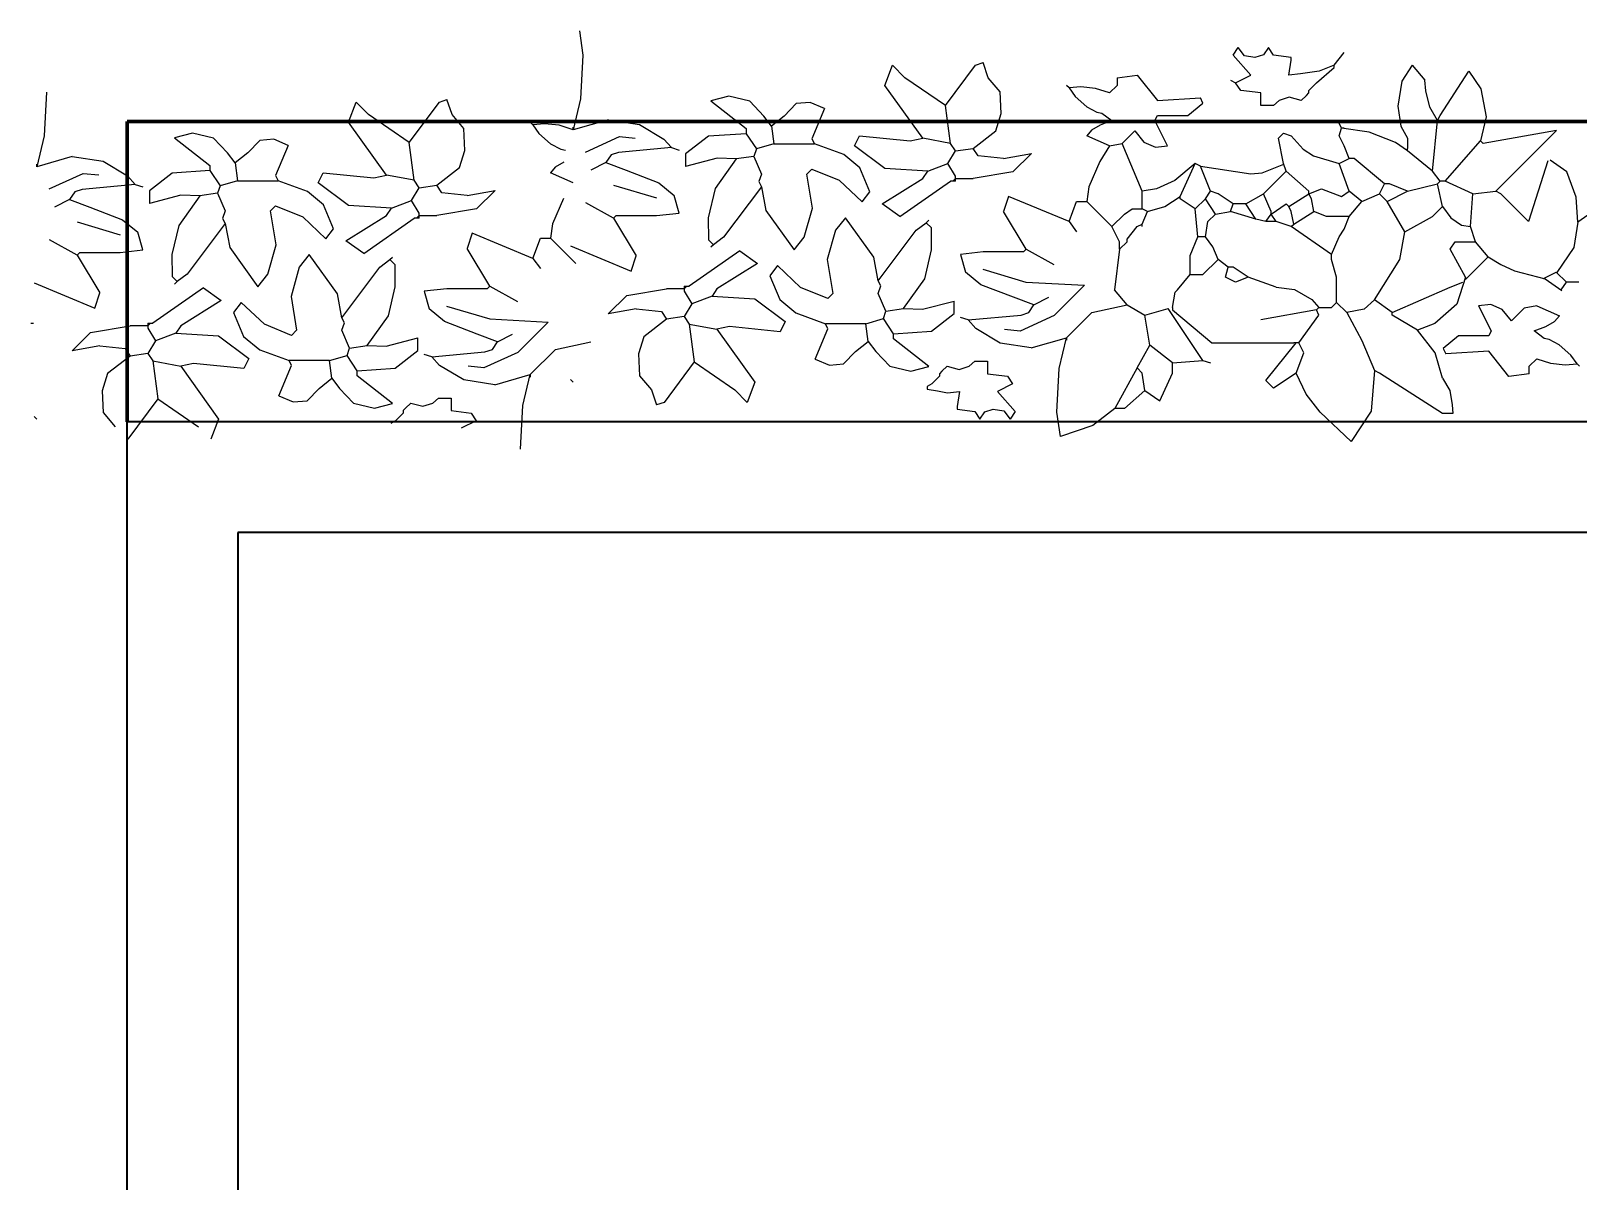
# Model space of a CAD drawing. Header units: inches. Extents: x 140.5 to 186.8, y 19 to 37.2.
# Drawn here: x 145.326 to 147.281, y 31.537 to 32.99 of the extents above; entities that cross this region are included whole.
import ezdxf

# ---------------------------------------------------------------- set-up
doc = ezdxf.new("R2010")
doc.units = ezdxf.units.IN
doc.header["$MEASUREMENT"] = 0
for name, color, linetype, lineweight in [('A-FLOR-FTPT', 6, 'Continuous', 70), ('A-FURN', 8, 'Continuous', 18), ('A-WALL-FULL', 7, 'Continuous', 35)]:
    doc.layers.add(name, color=color, linetype=linetype, lineweight=lineweight)
doc.layers.add('VERDE_siepe', color=96, linetype='Continuous')

msp = doc.modelspace()

# ---------------------------------------------------------------- linework, layer by layer
at = {"layer": 'A-FLOR-FTPT'}
for p in [(154.5176, 32.8759), (145.4476, 32.4965)]:
    msp.add_line(p, (145.4476, 32.8759), dxfattribs=at)
at = {"layer": 'A-FURN'}
msp.add_line((147.4924, 32.3565), (145.5876, 32.3565), dxfattribs=at)
at = {"layer": 'A-WALL-FULL'}
for p, q in [((145.4476, 29.9259), (145.4476, 32.4965)), ((148.5904, 32.4965), (145.4476, 32.4965)), ((148.4476, 32.3565), (145.5876, 32.3565)), ((145.5876, 32.3565), (145.5876, 29.7859))]:
    msp.add_line(p, q, dxfattribs=at)
at = {"layer": 'VERDE_siepe'}
for p, q in [((146.019, 32.9905), (146.0234, 32.9598)), ((146.0234, 32.9598), (146.0204, 32.9045)), ((146.845, 32.96), (146.8514, 32.9696)), ((146.8673, 32.9345), (146.845, 32.96)), ((146.8595, 32.9592), (146.8514, 32.9696)), ((146.8725, 32.9569), (146.8595, 32.9592)), ((146.8834, 32.9603), (146.8725, 32.9569)), ((146.8897, 32.9696), (146.8834, 32.9603)), ((146.896, 32.96), (146.8897, 32.9696)), ((146.9184, 32.9568), (146.896, 32.96)), ((146.9184, 32.9536), (146.9184, 32.9568)), ((146.9726, 32.9473), (146.9853, 32.9632)), ((146.4049, 32.9217), (146.4145, 32.9473)), ((146.4304, 32.9313), (146.4145, 32.9473)), ((146.4815, 32.8962), (146.5197, 32.9473)), ((146.5197, 32.9473), (146.5293, 32.9505)), ((146.5357, 32.9313), (146.5293, 32.9505)), ((146.9152, 32.9345), (146.9184, 32.9536)), ((146.9303, 32.9363), (146.9152, 32.9345)), ((146.9537, 32.9398), (146.9303, 32.9363)), ((146.9503, 32.9249), (146.9726, 32.9441)), ((146.9726, 32.9473), (146.9537, 32.9398)), ((146.9726, 32.9441), (146.9726, 32.9473)), ((147.0714, 32.9473), (147.0583, 32.9272)), ((147.0714, 32.9473), (147.0874, 32.9281)), ((147.1065, 32.8835), (147.143, 32.9398)), ((147.143, 32.9398), (147.158, 32.9175)), ((146.4528, 32.8548), (146.4049, 32.9217)), ((146.4815, 32.8962), (146.4304, 32.9313)), ((146.5506, 32.9136), (146.5357, 32.9313)), ((146.6377, 32.9186), (146.6345, 32.9217)), ((146.6525, 32.9198), (146.6377, 32.9186)), ((146.6377, 32.9186), (146.6455, 32.9075)), ((146.6712, 32.9179), (146.6525, 32.9198)), ((146.6887, 32.9122), (146.6712, 32.9179)), ((146.6983, 32.9217), (146.6887, 32.9122)), ((146.6983, 32.9313), (146.7238, 32.9345)), ((146.6983, 32.9313), (146.6983, 32.9217)), ((146.7238, 32.9345), (146.7493, 32.9026)), ((146.8418, 32.9281), (146.8482, 32.9249)), ((146.8482, 32.9249), (146.8673, 32.9345)), ((146.8546, 32.9154), (146.8482, 32.9249)), ((146.9407, 32.9154), (146.9503, 32.9249)), ((147.0583, 32.9272), (147.0529, 32.8952)), ((147.0883, 32.9146), (147.0874, 32.9281)), ((147.158, 32.9175), (147.1645, 32.8821)), ((145.3458, 32.9131), (145.3428, 32.8579)), ((145.7273, 32.8751), (145.7369, 32.9006)), ((145.7528, 32.8847), (145.7369, 32.9006)), ((145.8039, 32.8496), (145.8421, 32.9006)), ((145.8421, 32.9006), (145.8517, 32.9038)), ((145.8581, 32.8847), (145.8517, 32.9038)), ((146.0204, 32.9045), (146.0112, 32.8656)), ((146.208, 32.9079), (146.1852, 32.9021)), ((146.1852, 32.9021), (146.2298, 32.867)), ((146.2343, 32.9017), (146.208, 32.9079)), ((146.2522, 32.8829), (146.2343, 32.9017)), ((146.2929, 32.8987), (146.2777, 32.8829)), ((146.3105, 32.9002), (146.2929, 32.8987)), ((146.3287, 32.8925), (146.3105, 32.9002)), ((146.552, 32.886), (146.5506, 32.9136)), ((146.6455, 32.9075), (146.6601, 32.8946)), ((146.7493, 32.9026), (146.8036, 32.9058)), ((146.7876, 32.8835), (146.8067, 32.8994)), ((146.8067, 32.8994), (146.8036, 32.9058)), ((146.8801, 32.9122), (146.8546, 32.9154)), ((146.8801, 32.8962), (146.8801, 32.9122)), ((146.903, 32.9027), (146.896, 32.8962)), ((146.9156, 32.9067), (146.903, 32.9027)), ((146.9311, 32.9026), (146.9156, 32.9067)), ((146.9375, 32.909), (146.9311, 32.9026)), ((146.9375, 32.909), (146.9407, 32.9122)), ((146.9407, 32.9122), (146.9407, 32.9154)), ((147.0937, 32.8941), (147.0883, 32.9146)), ((145.8039, 32.8496), (145.7528, 32.8847)), ((145.873, 32.867), (145.8581, 32.8847)), ((146.0558, 32.8783), (146.0112, 32.8656)), ((146.0558, 32.8783), (146.0951, 32.8723)), ((146.2617, 32.8702), (146.2522, 32.8829)), ((146.2777, 32.8829), (146.2617, 32.8702)), ((146.3287, 32.8925), (146.3127, 32.8542)), ((146.4878, 32.8484), (146.4815, 32.8962)), ((146.5452, 32.8643), (146.552, 32.886)), ((146.6601, 32.8946), (146.673, 32.8879)), ((146.673, 32.8879), (146.6792, 32.8867)), ((146.6792, 32.8867), (146.6919, 32.8771)), ((146.7461, 32.8771), (146.7493, 32.8835)), ((146.7493, 32.8835), (146.7876, 32.8835)), ((146.896, 32.8962), (146.8801, 32.8962)), ((147.0529, 32.8952), (147.0567, 32.8701)), ((147.1033, 32.8771), (147.0937, 32.8941)), ((147.1033, 32.8771), (147.1065, 32.8835)), ((147.1645, 32.8821), (147.1575, 32.8516)), ((145.5304, 32.8612), (145.5076, 32.8554)), ((145.5567, 32.8551), (145.5304, 32.8612)), ((145.7752, 32.8081), (145.7273, 32.8751)), ((145.8745, 32.8394), (145.873, 32.867)), ((145.9601, 32.8719), (145.9569, 32.8751)), ((145.9749, 32.8731), (145.9601, 32.8719)), ((145.9601, 32.8719), (145.9679, 32.8609)), ((145.9679, 32.8609), (145.9825, 32.848)), ((145.9937, 32.8713), (145.9749, 32.8731)), ((146.0112, 32.8656), (145.9937, 32.8713)), ((146.0112, 32.8656), (146.0112, 32.8687)), ((146.0951, 32.8723), (146.1259, 32.8539)), ((146.2298, 32.8606), (146.182, 32.8574)), ((146.2298, 32.867), (146.2298, 32.8606)), ((146.2298, 32.8606), (146.2426, 32.8415)), ((146.2617, 32.8702), (146.2649, 32.8479)), ((146.5165, 32.842), (146.5452, 32.8643)), ((146.666, 32.8652), (146.66, 32.858)), ((146.6771, 32.8713), (146.666, 32.8652)), ((146.6919, 32.8771), (146.6771, 32.8713)), ((146.7047, 32.8484), (146.7206, 32.8643)), ((146.7206, 32.8643), (146.7322, 32.8498)), ((146.7621, 32.8452), (146.7461, 32.8771)), ((146.9024, 32.8548), (146.9088, 32.8612)), ((146.9088, 32.8612), (146.9184, 32.858)), ((146.9821, 32.8675), (146.979, 32.8739)), ((146.979, 32.858), (146.9821, 32.8675)), ((146.9853, 32.8675), (146.9821, 32.8675)), ((147.0169, 32.8627), (146.9821, 32.8675)), ((147.0501, 32.8496), (147.0169, 32.8627)), ((147.0567, 32.8701), (147.0651, 32.8548)), ((147.097, 32.8133), (147.1033, 32.8771)), ((147.2537, 32.8648), (147.1607, 32.8484)), ((147.1767, 32.7878), (147.2537, 32.8648)), ((145.3428, 32.8579), (145.3336, 32.8189)), ((145.5076, 32.8554), (145.5522, 32.8204)), ((145.5746, 32.8363), (145.5567, 32.8551)), ((145.6153, 32.852), (145.6001, 32.8363)), ((145.6329, 32.8536), (145.6153, 32.852)), ((145.6511, 32.8459), (145.6329, 32.8536)), ((145.6511, 32.8459), (145.6352, 32.8076)), ((145.8102, 32.8018), (145.8039, 32.8496)), ((145.8676, 32.8177), (145.8745, 32.8394)), ((145.9825, 32.848), (145.9954, 32.8412)), ((145.9954, 32.8412), (146.0016, 32.84)), ((146.0268, 32.8374), (146.0696, 32.8571)), ((146.1355, 32.8432), (146.0686, 32.8368)), ((146.0696, 32.8571), (146.0897, 32.8551)), ((146.1259, 32.8539), (146.1355, 32.8432)), ((146.1355, 32.8432), (146.1451, 32.84)), ((146.182, 32.8574), (146.1533, 32.8351)), ((146.2426, 32.8415), (146.2394, 32.8319)), ((146.2649, 32.8479), (146.2426, 32.8415)), ((146.2649, 32.8479), (146.3159, 32.8479)), ((146.3127, 32.8542), (146.3159, 32.8479)), ((146.353, 32.8342), (146.3159, 32.8479)), ((146.3667, 32.8452), (146.373, 32.858)), ((146.4049, 32.8165), (146.3667, 32.8452)), ((146.373, 32.858), (146.4368, 32.8516)), ((146.4368, 32.8516), (146.4528, 32.8548)), ((146.4878, 32.8484), (146.4528, 32.8548)), ((146.4846, 32.8229), (146.4942, 32.8388)), ((146.4942, 32.8388), (146.4878, 32.8484)), ((146.4942, 32.8388), (146.5165, 32.842)), ((146.5229, 32.8325), (146.5165, 32.842)), ((146.6887, 32.8452), (146.66, 32.858)), ((146.6887, 32.8452), (146.6765, 32.8253)), ((146.6887, 32.8452), (146.7047, 32.8484)), ((146.7302, 32.7878), (146.7047, 32.8484)), ((146.7322, 32.8498), (146.7468, 32.8437)), ((146.7468, 32.8437), (146.7621, 32.8452)), ((146.9088, 32.8229), (146.9024, 32.8548)), ((146.9184, 32.858), (146.9336, 32.841)), ((146.9336, 32.841), (146.9466, 32.8325)), ((146.9853, 32.8452), (146.979, 32.858)), ((146.9917, 32.8293), (146.9853, 32.8452)), ((147.0651, 32.8388), (147.0501, 32.8496)), ((147.0651, 32.8548), (147.0651, 32.842)), ((147.0651, 32.8388), (147.0651, 32.842)), ((147.097, 32.8133), (147.0651, 32.8388)), ((147.1129, 32.8006), (147.1575, 32.8516)), ((147.1607, 32.8484), (147.1575, 32.8516)), ((145.3782, 32.8317), (145.3336, 32.8189)), ((145.3336, 32.8189), (145.3336, 32.8221)), ((145.3782, 32.8317), (145.4175, 32.8257)), ((145.4175, 32.8257), (145.4483, 32.8073)), ((145.5522, 32.8204), (145.5522, 32.814)), ((145.5841, 32.8236), (145.5746, 32.8363)), ((145.6001, 32.8363), (145.5841, 32.8236)), ((145.5841, 32.8236), (145.5873, 32.8012)), ((145.9995, 32.8247), (145.9884, 32.8185)), ((146.0526, 32.8241), (146.0335, 32.8145)), ((146.059, 32.8337), (146.0526, 32.8241)), ((146.0526, 32.8241), (146.0781, 32.8145)), ((146.0686, 32.8368), (146.059, 32.8337)), ((146.1533, 32.8351), (146.1533, 32.8192)), ((146.1933, 32.8296), (146.1533, 32.8192)), ((146.2171, 32.8287), (146.1904, 32.7913)), ((146.2171, 32.8287), (146.1933, 32.8296)), ((146.2394, 32.8319), (146.2171, 32.8287)), ((146.2394, 32.8319), (146.249, 32.8096)), ((146.3735, 32.8174), (146.353, 32.8342)), ((146.4591, 32.8133), (146.4846, 32.8229)), ((146.4942, 32.8069), (146.4846, 32.8229)), ((146.5548, 32.8293), (146.5229, 32.8325)), ((146.5548, 32.8293), (146.5901, 32.8354)), ((146.5901, 32.8354), (146.5667, 32.8124)), ((146.6765, 32.8253), (146.6625, 32.7934)), ((146.7972, 32.8229), (146.7714, 32.8013)), ((146.778, 32.7814), (146.7972, 32.8229)), ((146.8036, 32.8197), (146.7972, 32.8229)), ((146.8036, 32.8197), (146.8673, 32.8101)), ((146.8163, 32.7878), (146.8036, 32.8197)), ((146.8818, 32.8113), (146.909, 32.8222)), ((146.912, 32.8133), (146.9088, 32.8229)), ((146.9466, 32.8325), (146.979, 32.8229)), ((146.979, 32.8229), (146.9917, 32.8293)), ((146.9917, 32.7878), (146.979, 32.8229)), ((146.9981, 32.8293), (146.9917, 32.8293)), ((147.0364, 32.7974), (146.9981, 32.8293)), ((147.2426, 32.8264), (147.2181, 32.7495)), ((147.2666, 32.8125), (147.2456, 32.8271)), ((145.3492, 32.7908), (145.392, 32.8105)), ((145.392, 32.8105), (145.4121, 32.8085)), ((145.4483, 32.8073), (145.4579, 32.7966)), ((145.5044, 32.8108), (145.4757, 32.7885)), ((145.5522, 32.814), (145.5044, 32.8108)), ((145.5522, 32.814), (145.565, 32.7949)), ((145.5873, 32.8012), (145.565, 32.7949)), ((145.5873, 32.8012), (145.6383, 32.8012)), ((145.6352, 32.8076), (145.6383, 32.8012)), ((145.6754, 32.7876), (145.6383, 32.8012)), ((145.6891, 32.7986), (145.6954, 32.8113)), ((145.6954, 32.8113), (145.7592, 32.805)), ((145.7592, 32.805), (145.7752, 32.8081)), ((145.8102, 32.8018), (145.7752, 32.8081)), ((145.8166, 32.7922), (145.8102, 32.8018)), ((145.8389, 32.7954), (145.8676, 32.8177)), ((145.9884, 32.8185), (145.9825, 32.8113)), ((146.0112, 32.7986), (145.9825, 32.8113)), ((146.0781, 32.8145), (146.1196, 32.7986)), ((146.249, 32.8096), (146.2458, 32.8)), ((146.2458, 32.8), (146.249, 32.7936)), ((146.3127, 32.816), (146.3064, 32.8096)), ((146.3134, 32.7667), (146.3064, 32.8096)), ((146.3127, 32.816), (146.3471, 32.802)), ((146.3471, 32.802), (146.3765, 32.7745)), ((146.3861, 32.7873), (146.3735, 32.8174)), ((146.4017, 32.7719), (146.4528, 32.8038)), ((146.4591, 32.8133), (146.4049, 32.8165)), ((146.4241, 32.7559), (146.4878, 32.8006)), ((146.4528, 32.8038), (146.4591, 32.8133)), ((146.491, 32.8006), (146.4878, 32.8006)), ((146.491, 32.8006), (146.4942, 32.8038)), ((146.4942, 32.8006), (146.491, 32.8006)), ((146.4942, 32.8038), (146.4942, 32.8069)), ((146.4942, 32.8006), (146.4942, 32.8038)), ((146.4942, 32.8038), (146.5165, 32.8038)), ((146.5667, 32.8124), (146.5165, 32.8038)), ((146.7714, 32.8013), (146.748, 32.7909)), ((146.8673, 32.8101), (146.8818, 32.8113)), ((146.8833, 32.7846), (146.912, 32.8133)), ((146.9407, 32.7878), (146.912, 32.8133)), ((147.1065, 32.8006), (147.097, 32.8133)), ((147.1033, 32.7974), (147.1065, 32.8006)), ((147.1129, 32.8006), (147.1065, 32.8006)), ((147.148, 32.7846), (147.1129, 32.8006)), ((147.2783, 32.7806), (147.2666, 32.8125)), ((145.3814, 32.787), (145.375, 32.7775)), ((145.391, 32.7902), (145.3814, 32.787)), ((145.4579, 32.7966), (145.391, 32.7902)), ((145.4579, 32.7966), (145.4675, 32.7934)), ((145.4757, 32.7885), (145.4757, 32.7725)), ((145.5157, 32.783), (145.4757, 32.7725)), ((145.5395, 32.7821), (145.5128, 32.7446)), ((145.5395, 32.7821), (145.5157, 32.783)), ((145.5618, 32.7853), (145.5395, 32.7821)), ((145.565, 32.7949), (145.5618, 32.7853)), ((145.5618, 32.7853), (145.5714, 32.763)), ((145.6959, 32.7707), (145.6754, 32.7876)), ((145.7273, 32.7699), (145.6891, 32.7986)), ((145.8071, 32.7763), (145.8166, 32.7922)), ((145.8166, 32.7922), (145.8389, 32.7954)), ((145.8453, 32.7858), (145.8389, 32.7954)), ((145.8772, 32.7826), (145.8453, 32.7858)), ((145.8772, 32.7826), (145.9125, 32.7888)), ((145.9125, 32.7888), (145.8891, 32.7658)), ((146.1169, 32.779), (146.0624, 32.7953)), ((146.1196, 32.7986), (146.1387, 32.7826)), ((146.1451, 32.7603), (146.1387, 32.7826)), ((146.1904, 32.7913), (146.1816, 32.7545)), ((146.249, 32.7936), (146.2011, 32.7299)), ((146.249, 32.7936), (146.2548, 32.7637)), ((146.3765, 32.7745), (146.3861, 32.7873)), ((146.5612, 32.7814), (146.5548, 32.7623)), ((146.6377, 32.7495), (146.5612, 32.7814)), ((146.6625, 32.7934), (146.66, 32.7751)), ((146.748, 32.7909), (146.7302, 32.7878)), ((146.7302, 32.7655), (146.7302, 32.7878)), ((146.7589, 32.7687), (146.778, 32.7814)), ((146.778, 32.7782), (146.778, 32.7814)), ((146.8099, 32.7782), (146.8163, 32.7878)), ((146.8259, 32.7846), (146.8163, 32.7878)), ((146.845, 32.7719), (146.8259, 32.7846)), ((146.861, 32.7719), (146.8833, 32.7846)), ((146.8929, 32.7623), (146.8833, 32.7846)), ((146.9152, 32.7687), (146.9407, 32.7846)), ((146.9407, 32.7846), (146.9566, 32.791)), ((146.9407, 32.7846), (146.9407, 32.7878)), ((146.9439, 32.7782), (146.9407, 32.7846)), ((146.9566, 32.791), (146.9821, 32.7814)), ((146.9821, 32.7814), (146.9917, 32.7878)), ((147.0077, 32.7751), (146.9917, 32.7878)), ((147.0077, 32.7751), (147.03, 32.7846)), ((147.03, 32.7846), (147.0364, 32.7974)), ((147.0395, 32.7751), (147.03, 32.7846)), ((147.0427, 32.7974), (147.0364, 32.7974)), ((147.0395, 32.7751), (147.0651, 32.7878)), ((147.0651, 32.7878), (147.0427, 32.7974)), ((147.0651, 32.7878), (147.1033, 32.7974)), ((147.1097, 32.7687), (147.1033, 32.7974)), ((147.1448, 32.7432), (147.148, 32.7846)), ((147.148, 32.7846), (147.1767, 32.7878)), ((147.1831, 32.7846), (147.1767, 32.7878)), ((147.2181, 32.7495), (147.1831, 32.7846)), ((147.2807, 32.7488), (147.2783, 32.7806)), ((145.375, 32.7775), (145.3559, 32.7679)), ((145.375, 32.7775), (145.4005, 32.7679)), ((145.4005, 32.7679), (145.442, 32.7519)), ((145.5714, 32.763), (145.5682, 32.7534)), ((145.6352, 32.7693), (145.6288, 32.763)), ((145.6358, 32.7201), (145.6288, 32.763)), ((145.6352, 32.7693), (145.6695, 32.7554)), ((145.7085, 32.7406), (145.6959, 32.7707)), ((145.7815, 32.7667), (145.7273, 32.7699)), ((145.7752, 32.7571), (145.7815, 32.7667)), ((145.7815, 32.7667), (145.8071, 32.7763)), ((145.8166, 32.7603), (145.8071, 32.7763)), ((145.8166, 32.7571), (145.8166, 32.7603)), ((145.8891, 32.7658), (145.8389, 32.7571)), ((145.9989, 32.7786), (145.9849, 32.7467)), ((146.0622, 32.7539), (146.0271, 32.7731)), ((146.1164, 32.7571), (146.1451, 32.7603)), ((146.2548, 32.7637), (146.2904, 32.7139)), ((146.3032, 32.7299), (146.3134, 32.7667)), ((146.4241, 32.7559), (146.4017, 32.7719)), ((146.5835, 32.7145), (146.5548, 32.7623)), ((146.6377, 32.7495), (146.6473, 32.7751)), ((146.6473, 32.7751), (146.66, 32.7751)), ((146.6919, 32.7432), (146.66, 32.7751)), ((146.7079, 32.7591), (146.7174, 32.7655)), ((146.7174, 32.7655), (146.7302, 32.7655)), ((146.7366, 32.7623), (146.7302, 32.7655)), ((146.7302, 32.7464), (146.7366, 32.7623)), ((146.7366, 32.7623), (146.7589, 32.7687)), ((146.7972, 32.7655), (146.778, 32.7782)), ((146.7972, 32.7655), (146.8099, 32.7782)), ((146.8004, 32.7304), (146.7972, 32.7655)), ((146.8227, 32.7591), (146.8099, 32.7782)), ((146.8227, 32.7591), (146.8418, 32.7623)), ((146.8418, 32.7623), (146.845, 32.7719)), ((146.8737, 32.7527), (146.8418, 32.7623)), ((146.861, 32.7719), (146.845, 32.7719)), ((146.8737, 32.7527), (146.861, 32.7719)), ((146.8929, 32.7591), (146.912, 32.7719)), ((146.8929, 32.7591), (146.8929, 32.7623)), ((146.912, 32.7719), (146.9152, 32.7687)), ((146.9184, 32.7623), (146.9152, 32.7687)), ((146.9216, 32.7464), (146.9184, 32.7623)), ((146.9216, 32.7464), (146.9471, 32.7623)), ((146.9471, 32.7623), (146.9439, 32.7782)), ((146.963, 32.7559), (146.9471, 32.7623)), ((146.9917, 32.7559), (147.0077, 32.7751)), ((147.0619, 32.7368), (147.0395, 32.7751)), ((147.097, 32.7559), (147.1097, 32.7687)), ((147.1097, 32.7687), (147.1202, 32.7541)), ((147.3227, 32.7782), (147.2807, 32.7488)), ((145.4393, 32.7324), (145.3848, 32.7487)), ((145.442, 32.7519), (145.4611, 32.736)), ((145.5128, 32.7446), (145.504, 32.7078)), ((145.5714, 32.747), (145.5235, 32.6832)), ((145.5682, 32.7534), (145.5714, 32.747)), ((145.5714, 32.747), (145.5772, 32.717)), ((145.6695, 32.7554), (145.6989, 32.7279)), ((145.7241, 32.7252), (145.7752, 32.7571)), ((145.7465, 32.7093), (145.8102, 32.7539)), ((145.8134, 32.7539), (145.8102, 32.7539)), ((145.8134, 32.7539), (145.8166, 32.7571)), ((145.8166, 32.7539), (145.8134, 32.7539)), ((145.8166, 32.7539), (145.8166, 32.7571)), ((145.8166, 32.7571), (145.8389, 32.7571)), ((145.9849, 32.7467), (145.9825, 32.7284)), ((146.0622, 32.7539), (146.0654, 32.7571)), ((146.0622, 32.7539), (146.0909, 32.7061)), ((146.0654, 32.7571), (146.1164, 32.7571)), ((146.1816, 32.7545), (146.182, 32.7267)), ((146.3553, 32.7545), (146.3425, 32.7385)), ((146.3909, 32.7047), (146.3553, 32.7545)), ((146.4446, 32.7385), (146.4573, 32.7481)), ((146.4573, 32.7481), (146.4605, 32.7513)), ((146.4637, 32.7417), (146.4573, 32.7481)), ((146.4641, 32.7139), (146.4637, 32.7417)), ((146.6377, 32.7495), (146.6473, 32.7368)), ((146.6919, 32.7432), (146.7079, 32.7591)), ((146.7015, 32.724), (146.6919, 32.7432)), ((146.7111, 32.7272), (146.7238, 32.7432)), ((146.7238, 32.7432), (146.7302, 32.7464)), ((146.7302, 32.7432), (146.7302, 32.7464)), ((146.8099, 32.7304), (146.8131, 32.7495)), ((146.8131, 32.7495), (146.8227, 32.7591)), ((146.8865, 32.7495), (146.8737, 32.7527)), ((146.8865, 32.7495), (146.8929, 32.7591)), ((146.8992, 32.7495), (146.8865, 32.7495)), ((146.8992, 32.7495), (146.8929, 32.7591)), ((146.9184, 32.7432), (146.8992, 32.7495)), ((146.9184, 32.7432), (146.9216, 32.7464)), ((146.9694, 32.7081), (146.9184, 32.7432)), ((146.9917, 32.7559), (146.963, 32.7559)), ((146.9853, 32.74), (146.9917, 32.7559)), ((147.0619, 32.7368), (147.097, 32.7559)), ((147.1202, 32.7541), (147.1334, 32.7449)), ((147.1334, 32.7449), (147.1448, 32.7432)), ((147.1512, 32.724), (147.1448, 32.7432)), ((147.2807, 32.7488), (147.2754, 32.717)), ((145.3846, 32.7073), (145.3495, 32.7264)), ((145.4675, 32.7137), (145.4611, 32.736)), ((145.6989, 32.7279), (145.7085, 32.7406)), ((145.7465, 32.7093), (145.7241, 32.7252)), ((145.8836, 32.7348), (145.8772, 32.7157)), ((145.9601, 32.7029), (145.8836, 32.7348)), ((145.9601, 32.7029), (145.9697, 32.7284)), ((145.9697, 32.7284), (145.9825, 32.7284)), ((146.0144, 32.6965), (145.9825, 32.7284)), ((146.182, 32.7267), (146.1884, 32.7203)), ((146.2011, 32.7299), (146.1884, 32.7203)), ((146.2904, 32.7139), (146.3032, 32.7299)), ((146.3425, 32.7385), (146.3323, 32.7017)), ((146.3967, 32.6747), (146.4446, 32.7385)), ((146.7015, 32.7145), (146.7111, 32.724)), ((146.7015, 32.7145), (146.7015, 32.724)), ((146.7111, 32.724), (146.7111, 32.7272)), ((146.7907, 32.7065), (146.8004, 32.7304)), ((146.8099, 32.7304), (146.8004, 32.7304)), ((146.8195, 32.7177), (146.8099, 32.7304)), ((146.9694, 32.7081), (146.979, 32.7304)), ((146.979, 32.7304), (146.9853, 32.74)), ((147.0555, 32.7017), (147.0619, 32.7368)), ((147.1193, 32.7145), (147.1257, 32.724)), ((147.1257, 32.724), (147.1512, 32.724)), ((147.1671, 32.7049), (147.1512, 32.724)), ((145.3846, 32.7073), (145.3878, 32.7105)), ((145.3846, 32.7073), (145.4133, 32.6595)), ((145.3878, 32.7105), (145.4388, 32.7105)), ((145.4388, 32.7105), (145.4675, 32.7137)), ((145.504, 32.7078), (145.5044, 32.68)), ((145.5772, 32.717), (145.6128, 32.6673)), ((145.6256, 32.6832), (145.6358, 32.7201)), ((145.6777, 32.7078), (145.6649, 32.6919)), ((145.7133, 32.6581), (145.6777, 32.7078)), ((145.7797, 32.7015), (145.7829, 32.7047)), ((145.9059, 32.6678), (145.8772, 32.7157)), ((145.9601, 32.7029), (145.9697, 32.6902)), ((146.008, 32.7189), (146.0845, 32.687)), ((146.0845, 32.687), (146.0909, 32.7061)), ((146.2216, 32.7125), (146.1579, 32.6678)), ((146.1884, 32.7203), (146.1852, 32.7171)), ((146.2216, 32.7125), (146.244, 32.6965)), ((146.3323, 32.7017), (146.3393, 32.6588)), ((146.3967, 32.6747), (146.3909, 32.7047)), ((146.4553, 32.6771), (146.4641, 32.7139)), ((146.5293, 32.7113), (146.5006, 32.7081)), ((146.5006, 32.7081), (146.507, 32.6858)), ((146.5803, 32.7113), (146.5293, 32.7113)), ((146.5835, 32.7145), (146.5803, 32.7113)), ((146.5835, 32.7145), (146.6186, 32.6953)), ((146.7015, 32.7145), (146.6951, 32.6634)), ((146.7908, 32.6826), (146.7907, 32.7065)), ((146.8067, 32.6826), (146.8259, 32.7017)), ((146.8259, 32.7017), (146.8195, 32.7177)), ((146.8386, 32.6921), (146.8259, 32.7017)), ((146.9694, 32.7017), (146.9694, 32.7081)), ((146.9758, 32.6794), (146.9694, 32.7017)), ((147.0236, 32.6507), (147.0555, 32.7017)), ((147.1384, 32.6794), (147.1193, 32.7145)), ((147.1384, 32.6762), (147.1671, 32.7049)), ((147.1671, 32.7049), (147.1831, 32.6953)), ((147.2754, 32.717), (147.2538, 32.6851)), ((145.5235, 32.6832), (145.5108, 32.6737)), ((145.6128, 32.6673), (145.6256, 32.6832)), ((145.6649, 32.6919), (145.6547, 32.655)), ((145.7191, 32.6281), (145.767, 32.6919)), ((145.767, 32.6919), (145.7797, 32.7015)), ((145.7861, 32.6951), (145.7797, 32.7015)), ((145.7865, 32.6673), (145.7861, 32.6951)), ((146.244, 32.6965), (146.1929, 32.6646)), ((146.2692, 32.6939), (146.2596, 32.6811)), ((146.2986, 32.6664), (146.2692, 32.6939)), ((146.5261, 32.6698), (146.507, 32.6858)), ((146.5288, 32.6894), (146.5833, 32.6731)), ((146.7749, 32.6634), (146.7908, 32.6826)), ((146.7908, 32.6826), (146.8067, 32.6826)), ((146.8355, 32.6794), (146.8386, 32.6921)), ((146.845, 32.6921), (146.8386, 32.6921)), ((146.8642, 32.6794), (146.845, 32.6921)), ((147.1831, 32.6953), (147.2005, 32.6875)), ((147.2005, 32.6875), (147.2391, 32.6771)), ((147.237, 32.6776), (147.2532, 32.6858)), ((147.2532, 32.6858), (147.266, 32.673)), ((145.3304, 32.6722), (145.4069, 32.6403)), ((145.544, 32.6658), (145.4803, 32.6212)), ((145.5044, 32.68), (145.5108, 32.6737)), ((145.5108, 32.6737), (145.5076, 32.6705)), ((145.544, 32.6658), (145.5664, 32.6499)), ((145.7777, 32.6305), (145.7865, 32.6673)), ((145.8517, 32.6646), (145.823, 32.6615)), ((145.9027, 32.6646), (145.8517, 32.6646)), ((145.9059, 32.6678), (145.9027, 32.6646)), ((145.9059, 32.6678), (145.941, 32.6487)), ((146.079, 32.656), (146.1292, 32.6646)), ((146.1515, 32.6646), (146.1292, 32.6646)), ((146.1515, 32.6678), (146.1547, 32.6678)), ((146.1515, 32.6678), (146.1515, 32.6646)), ((146.1547, 32.6678), (146.1515, 32.6646)), ((146.1515, 32.6646), (146.1515, 32.6615)), ((146.1547, 32.6678), (146.1579, 32.6678)), ((146.1929, 32.6646), (146.1866, 32.6551)), ((146.2596, 32.6811), (146.2722, 32.651)), ((146.3329, 32.6524), (146.2986, 32.6664)), ((146.3999, 32.6684), (146.3967, 32.6747)), ((146.3967, 32.6588), (146.3999, 32.6684)), ((146.4286, 32.6397), (146.4553, 32.6771)), ((146.5676, 32.6539), (146.5261, 32.6698)), ((146.5833, 32.6731), (146.6572, 32.669)), ((146.6572, 32.669), (146.6189, 32.631)), ((146.7111, 32.6443), (146.6951, 32.6634)), ((146.7717, 32.6602), (146.7749, 32.6634)), ((146.8482, 32.673), (146.8355, 32.6794)), ((146.8642, 32.6794), (146.8482, 32.673)), ((146.8992, 32.6666), (146.8642, 32.6794)), ((146.8992, 32.6666), (146.9225, 32.6636)), ((146.9225, 32.6636), (146.9445, 32.6513)), ((146.9758, 32.6475), (146.9758, 32.6794)), ((147.0459, 32.6347), (147.1193, 32.6666)), ((147.1193, 32.6666), (147.1352, 32.673)), ((147.1384, 32.6794), (147.1276, 32.6452)), ((147.1384, 32.6762), (147.1384, 32.6794)), ((147.2391, 32.6771), (147.2602, 32.6623)), ((147.2596, 32.6634), (147.266, 32.673)), ((147.2819, 32.673), (147.266, 32.673)), ((145.4069, 32.6403), (145.4133, 32.6595)), ((145.5664, 32.6499), (145.5153, 32.618)), ((145.5916, 32.6472), (145.582, 32.6345)), ((145.621, 32.6198), (145.5916, 32.6472)), ((145.6547, 32.655), (145.6617, 32.6122)), ((145.7191, 32.6281), (145.7133, 32.6581)), ((145.823, 32.6615), (145.8294, 32.6391)), ((146.0556, 32.633), (146.079, 32.656)), ((146.1515, 32.6615), (146.161, 32.6455)), ((146.161, 32.6455), (146.1515, 32.6296)), ((146.1866, 32.6551), (146.161, 32.6455)), ((146.1866, 32.6551), (146.2408, 32.6519)), ((146.2408, 32.6519), (146.279, 32.6232)), ((146.2722, 32.651), (146.2927, 32.6342)), ((146.3329, 32.6524), (146.3393, 32.6588)), ((146.4063, 32.6365), (146.3967, 32.6588)), ((146.4524, 32.6388), (146.4924, 32.6492)), ((146.4924, 32.6333), (146.4924, 32.6492)), ((146.5931, 32.6443), (146.5676, 32.6539)), ((146.5867, 32.6347), (146.5931, 32.6443)), ((146.5931, 32.6443), (146.6122, 32.6539)), ((146.6664, 32.6347), (146.7111, 32.6443)), ((146.7111, 32.6443), (146.7334, 32.6315)), ((146.7685, 32.6411), (146.7717, 32.6602)), ((146.9445, 32.6513), (146.9534, 32.6411)), ((146.9694, 32.6411), (146.9758, 32.6475)), ((146.9885, 32.6347), (146.9758, 32.6475)), ((147.0236, 32.6507), (147.0104, 32.639)), ((147.0459, 32.6347), (147.0236, 32.6507)), ((147.1276, 32.6452), (147.0997, 32.6206)), ((147.1704, 32.6447), (147.1551, 32.6432)), ((147.1551, 32.6432), (147.1711, 32.6113)), ((147.185, 32.6386), (147.1704, 32.6447)), ((147.2285, 32.6432), (147.2125, 32.64)), ((147.2285, 32.6432), (147.2572, 32.6305)), ((145.582, 32.6345), (145.5946, 32.6044)), ((145.7223, 32.6217), (145.7191, 32.6281)), ((145.751, 32.593), (145.7777, 32.6305)), ((145.8485, 32.6232), (145.8294, 32.6391)), ((145.8512, 32.6428), (145.9057, 32.6265)), ((145.9057, 32.6265), (145.9796, 32.6224)), ((146.0909, 32.6391), (146.0556, 32.633)), ((146.0909, 32.6391), (146.1228, 32.6359)), ((146.1292, 32.6264), (146.1005, 32.604)), ((146.1228, 32.6359), (146.1292, 32.6264)), ((146.1515, 32.6296), (146.1292, 32.6264)), ((146.1515, 32.6296), (146.1579, 32.62)), ((146.2927, 32.6342), (146.3298, 32.6205)), ((146.3808, 32.6205), (146.4031, 32.6269)), ((146.4031, 32.6269), (146.4063, 32.6365)), ((146.4159, 32.6078), (146.4031, 32.6269)), ((146.4063, 32.6365), (146.4286, 32.6397)), ((146.4286, 32.6397), (146.4524, 32.6388)), ((146.4637, 32.611), (146.4924, 32.6333)), ((146.5102, 32.6252), (146.5006, 32.6283)), ((146.5102, 32.6252), (146.5771, 32.6315)), ((146.5198, 32.6145), (146.5102, 32.6252)), ((146.6189, 32.631), (146.5761, 32.6112)), ((146.5771, 32.6315), (146.5867, 32.6347)), ((146.6345, 32.6028), (146.6664, 32.6347)), ((146.7334, 32.6315), (146.7631, 32.6396)), ((146.7398, 32.5933), (146.7334, 32.6315)), ((146.8067, 32.5741), (146.7631, 32.6396)), ((146.7685, 32.6411), (146.7685, 32.6379)), ((146.7685, 32.6379), (146.8182, 32.5965)), ((146.9503, 32.6379), (146.8801, 32.6252)), ((146.9279, 32.5965), (146.9534, 32.6315)), ((146.9503, 32.6379), (146.9534, 32.6411)), ((146.9534, 32.6315), (146.9503, 32.6379)), ((146.9534, 32.6411), (146.9694, 32.6411)), ((147.0104, 32.639), (146.9885, 32.6347)), ((146.9885, 32.6347), (147.0075, 32.5991)), ((147.0459, 32.6315), (147.0459, 32.6347)), ((147.0778, 32.6124), (147.0459, 32.6315)), ((147.1966, 32.6241), (147.185, 32.6386)), ((147.2125, 32.64), (147.1966, 32.6241)), ((147.2512, 32.6233), (147.2572, 32.6305)), ((145.3261, 32.6213), (145.3294, 32.6213)), ((145.378, 32.5864), (145.4014, 32.6094)), ((145.4014, 32.6094), (145.4516, 32.618)), ((145.4739, 32.618), (145.4516, 32.618)), ((145.4739, 32.6212), (145.4771, 32.6212)), ((145.4739, 32.6212), (145.4739, 32.618)), ((145.4771, 32.6212), (145.4739, 32.618)), ((145.4739, 32.618), (145.4739, 32.6148)), ((145.4739, 32.6148), (145.4835, 32.5989)), ((145.4771, 32.6212), (145.4803, 32.6212)), ((145.509, 32.6084), (145.4835, 32.5989)), ((145.5153, 32.618), (145.509, 32.6084)), ((145.509, 32.6084), (145.5632, 32.6053)), ((145.5632, 32.6053), (145.6014, 32.5766)), ((145.5946, 32.6044), (145.6151, 32.5875)), ((145.6554, 32.6058), (145.621, 32.6198)), ((145.6554, 32.6058), (145.6617, 32.6122)), ((145.7191, 32.6122), (145.7223, 32.6217)), ((145.7287, 32.5898), (145.7191, 32.6122)), ((145.89, 32.6072), (145.8485, 32.6232)), ((145.9155, 32.5977), (145.89, 32.6072)), ((145.9155, 32.5977), (145.9346, 32.6072)), ((145.9796, 32.6224), (145.9413, 32.5843)), ((146.1005, 32.604), (146.0937, 32.5824)), ((146.1579, 32.62), (146.1929, 32.6136)), ((146.1579, 32.62), (146.1642, 32.5722)), ((146.2089, 32.6168), (146.1929, 32.6136)), ((146.1929, 32.6136), (146.2408, 32.5466)), ((146.2727, 32.6104), (146.2089, 32.6168)), ((146.279, 32.6232), (146.2727, 32.6104)), ((146.317, 32.5759), (146.3329, 32.6142)), ((146.3329, 32.6142), (146.3298, 32.6205)), ((146.3808, 32.6205), (146.3298, 32.6205)), ((146.384, 32.5982), (146.3808, 32.6205)), ((146.4159, 32.6078), (146.4637, 32.611)), ((146.4159, 32.6014), (146.4159, 32.6078)), ((146.5506, 32.5961), (146.5198, 32.6145)), ((146.5761, 32.6112), (146.556, 32.6133)), ((147.0997, 32.6206), (147.0778, 32.6124)), ((147.1001, 32.5837), (147.0778, 32.6124)), ((147.1296, 32.605), (147.1105, 32.589)), ((147.1679, 32.605), (147.1296, 32.605)), ((147.1711, 32.6113), (147.1679, 32.605)), ((147.2253, 32.6113), (147.2401, 32.6171)), ((147.238, 32.6018), (147.2253, 32.6113)), ((147.2401, 32.6171), (147.2512, 32.6233)), ((145.4133, 32.5925), (145.378, 32.5864)), ((145.4133, 32.5925), (145.4452, 32.5893)), ((145.4452, 32.5893), (145.4516, 32.5797)), ((145.4835, 32.5989), (145.4739, 32.5829)), ((145.6151, 32.5875), (145.6522, 32.5739)), ((145.7255, 32.5803), (145.7287, 32.5898)), ((145.7287, 32.5898), (145.751, 32.593)), ((145.751, 32.593), (145.7748, 32.5921)), ((145.7748, 32.5921), (145.8148, 32.6026)), ((145.7861, 32.5643), (145.8148, 32.5867)), ((145.8148, 32.5867), (145.8148, 32.6026)), ((145.8326, 32.5785), (145.8995, 32.5849)), ((145.9413, 32.5843), (145.8985, 32.5646)), ((145.8995, 32.5849), (145.9091, 32.5881)), ((145.9091, 32.5881), (145.9155, 32.5977)), ((145.9569, 32.5562), (145.9888, 32.5881)), ((145.9888, 32.5881), (146.0335, 32.5977)), ((146.3528, 32.5697), (146.368, 32.5855)), ((146.368, 32.5855), (146.384, 32.5982)), ((146.384, 32.5982), (146.3935, 32.5855)), ((146.3935, 32.5855), (146.4114, 32.5667)), ((146.4605, 32.5663), (146.4159, 32.6014)), ((146.5899, 32.5901), (146.5506, 32.5961)), ((146.5899, 32.5901), (146.6345, 32.6028)), ((146.6253, 32.5638), (146.6345, 32.6028)), ((146.6345, 32.6028), (146.6345, 32.5996)), ((146.7238, 32.5646), (146.7398, 32.5933)), ((146.7685, 32.5709), (146.7398, 32.5933)), ((146.8182, 32.5965), (146.9216, 32.5965)), ((146.8865, 32.5486), (146.9247, 32.5965)), ((146.9247, 32.5965), (146.9216, 32.5965)), ((146.9279, 32.5965), (146.9247, 32.5965)), ((146.9343, 32.5837), (146.9279, 32.5965)), ((147.0075, 32.5991), (147.0236, 32.5614)), ((147.1105, 32.589), (147.1137, 32.5826)), ((147.1679, 32.5858), (147.1137, 32.5826)), ((147.1934, 32.5539), (147.1679, 32.5858)), ((147.2442, 32.6006), (147.238, 32.6018)), ((147.2571, 32.5938), (147.2442, 32.6006)), ((147.2717, 32.5809), (147.2571, 32.5938)), ((145.4516, 32.5797), (145.4229, 32.5574)), ((145.4739, 32.5829), (145.4516, 32.5797)), ((145.4739, 32.5829), (145.4803, 32.5734)), ((145.4803, 32.5734), (145.5153, 32.567)), ((145.4803, 32.5734), (145.4866, 32.5255)), ((145.5313, 32.5702), (145.5153, 32.567)), ((145.5153, 32.567), (145.5632, 32.5)), ((145.5951, 32.5638), (145.5313, 32.5702)), ((145.6014, 32.5766), (145.5951, 32.5638)), ((145.6394, 32.5293), (145.6554, 32.5675)), ((145.6554, 32.5675), (145.6522, 32.5739)), ((145.7032, 32.5739), (145.6522, 32.5739)), ((145.7032, 32.5739), (145.7255, 32.5803)), ((145.7064, 32.5516), (145.7032, 32.5739)), ((145.7383, 32.5611), (145.7255, 32.5803)), ((145.8326, 32.5785), (145.823, 32.5817)), ((145.8422, 32.5678), (145.8326, 32.5785)), ((145.873, 32.5494), (145.8422, 32.5678)), ((145.8985, 32.5646), (145.8784, 32.5667)), ((146.0937, 32.5824), (146.0951, 32.5548)), ((146.1642, 32.5722), (146.126, 32.5211)), ((146.1642, 32.5722), (146.2153, 32.5371)), ((146.317, 32.5759), (146.3352, 32.5682)), ((146.3352, 32.5682), (146.3528, 32.5697)), ((146.4114, 32.5667), (146.4377, 32.5605)), ((146.4377, 32.5605), (146.4605, 32.5663)), ((146.4771, 32.5605), (146.4835, 32.5669)), ((146.4835, 32.5669), (146.499, 32.5628)), ((146.499, 32.5628), (146.5115, 32.5668)), ((146.5115, 32.5668), (146.5185, 32.5733)), ((146.5185, 32.5733), (146.5345, 32.5733)), ((146.5345, 32.5733), (146.5345, 32.5573)), ((146.7685, 32.5709), (146.8067, 32.5741)), ((146.7685, 32.5582), (146.7685, 32.5709)), ((146.8067, 32.5741), (146.8163, 32.5709)), ((146.9247, 32.5582), (146.9343, 32.5837)), ((147.1097, 32.5518), (147.1001, 32.5837)), ((147.2189, 32.5667), (147.2285, 32.5762)), ((147.2189, 32.5571), (147.2189, 32.5667)), ((147.2285, 32.5762), (147.246, 32.5705)), ((147.246, 32.5705), (147.2647, 32.5687)), ((147.2647, 32.5687), (147.2795, 32.5699)), ((147.2795, 32.5699), (147.2717, 32.5809)), ((147.2795, 32.5699), (147.2827, 32.5667)), ((145.4229, 32.5574), (145.4161, 32.5357)), ((145.6904, 32.5388), (145.7064, 32.5516)), ((145.7064, 32.5516), (145.7159, 32.5388)), ((145.7383, 32.5611), (145.7861, 32.5643)), ((145.7383, 32.5548), (145.7383, 32.5611)), ((145.7829, 32.5197), (145.7383, 32.5548)), ((145.9123, 32.5434), (145.873, 32.5494)), ((145.9123, 32.5434), (145.9569, 32.5562)), ((145.9477, 32.5172), (145.9569, 32.5562)), ((145.9569, 32.5562), (145.9569, 32.553)), ((146.008, 32.5498), (146.0112, 32.5466)), ((146.0951, 32.5548), (146.11, 32.5371)), ((146.2408, 32.5466), (146.2312, 32.5211)), ((146.4739, 32.5541), (146.4643, 32.5446)), ((146.4771, 32.5605), (146.4739, 32.5573)), ((146.4739, 32.5573), (146.4739, 32.5541)), ((146.5345, 32.5573), (146.56, 32.5541)), ((146.56, 32.5541), (146.5664, 32.5446)), ((146.6223, 32.5086), (146.6253, 32.5638)), ((146.7238, 32.5646), (146.6956, 32.5132)), ((146.7302, 32.5582), (146.7238, 32.5646)), ((146.7334, 32.5359), (146.7302, 32.5582)), ((146.7525, 32.5231), (146.7685, 32.5582)), ((146.896, 32.5391), (146.8865, 32.5486)), ((146.9247, 32.5582), (146.896, 32.5391)), ((146.9372, 32.5316), (146.9247, 32.5582)), ((147.0236, 32.5614), (147.0192, 32.5102)), ((147.03, 32.5582), (147.0236, 32.5614)), ((147.1097, 32.5072), (147.03, 32.5582)), ((147.1097, 32.5518), (147.1188, 32.5362)), ((147.2189, 32.5571), (147.1934, 32.5539)), ((145.4161, 32.5357), (145.4175, 32.5081)), ((145.6394, 32.5293), (145.6576, 32.5216)), ((145.6752, 32.5231), (145.6904, 32.5388)), ((145.7159, 32.5388), (145.7338, 32.52)), ((145.8339, 32.5202), (145.8409, 32.5266)), ((145.8409, 32.5266), (145.8569, 32.5266)), ((145.8569, 32.5266), (145.8569, 32.5107)), ((146.11, 32.5371), (146.1164, 32.5179)), ((146.2153, 32.5371), (146.2312, 32.5211)), ((146.4643, 32.5446), (146.4584, 32.5411)), ((146.4584, 32.5411), (146.4584, 32.5379)), ((146.4584, 32.5379), (146.4715, 32.5356)), ((146.4715, 32.5356), (146.4843, 32.5332)), ((146.4843, 32.5332), (146.4994, 32.535)), ((146.4994, 32.535), (146.4962, 32.5159)), ((146.5664, 32.5446), (146.5472, 32.535)), ((146.5472, 32.535), (146.5696, 32.5095)), ((146.7334, 32.5359), (146.7079, 32.5135)), ((146.7334, 32.5359), (146.7525, 32.5231)), ((146.9548, 32.5086), (146.9372, 32.5316)), ((147.1188, 32.5362), (147.1217, 32.5178)), ((145.4175, 32.5081), (145.4324, 32.4904)), ((145.4866, 32.5255), (145.4484, 32.4745)), ((145.4866, 32.5255), (145.5377, 32.4904)), ((145.6576, 32.5216), (145.6752, 32.5231)), ((145.7338, 32.52), (145.7601, 32.5139)), ((145.7601, 32.5139), (145.7829, 32.5197)), ((145.7963, 32.5075), (145.7867, 32.4979)), ((145.7995, 32.5139), (145.7963, 32.5107)), ((145.7963, 32.5107), (145.7963, 32.5075)), ((145.7995, 32.5139), (145.8059, 32.5202)), ((145.8059, 32.5202), (145.8214, 32.5162)), ((145.8214, 32.5162), (145.8339, 32.5202)), ((145.8569, 32.5107), (145.8824, 32.5075)), ((145.8824, 32.5075), (145.8888, 32.4979)), ((145.9447, 32.462), (145.9477, 32.5172)), ((146.126, 32.5211), (146.1164, 32.5179)), ((146.4962, 32.5159), (146.4962, 32.5127)), ((146.4962, 32.5127), (146.5185, 32.5095)), ((146.5185, 32.5095), (146.5249, 32.4999)), ((146.5249, 32.4999), (146.5311, 32.5092)), ((146.5311, 32.5092), (146.542, 32.5126)), ((146.542, 32.5126), (146.5551, 32.5103)), ((146.5551, 32.5103), (146.5632, 32.4999)), ((146.5696, 32.5095), (146.5632, 32.4999)), ((146.6267, 32.4779), (146.6223, 32.5086)), ((146.6956, 32.5132), (146.6677, 32.4917)), ((146.7079, 32.5135), (146.6951, 32.5135)), ((146.9943, 32.4718), (146.9548, 32.5086)), ((147.0192, 32.5102), (146.9943, 32.4718)), ((147.1225, 32.5072), (147.1097, 32.5072)), ((147.1217, 32.5178), (147.1225, 32.5072)), ((145.3304, 32.5032), (145.3336, 32.5)), ((145.5632, 32.5), (145.5536, 32.4745)), ((145.7867, 32.4979), (145.7809, 32.4945)), ((145.8888, 32.4979), (145.8696, 32.4884)), ((146.6677, 32.4917), (146.6267, 32.4779))]:
    msp.add_line(p, q, dxfattribs=at)
msp.add_arc((146.8182, 32.5965), 0.000000399, 229.844, 269.647, dxfattribs=at)

doc.saveas('drawing.dxf')
